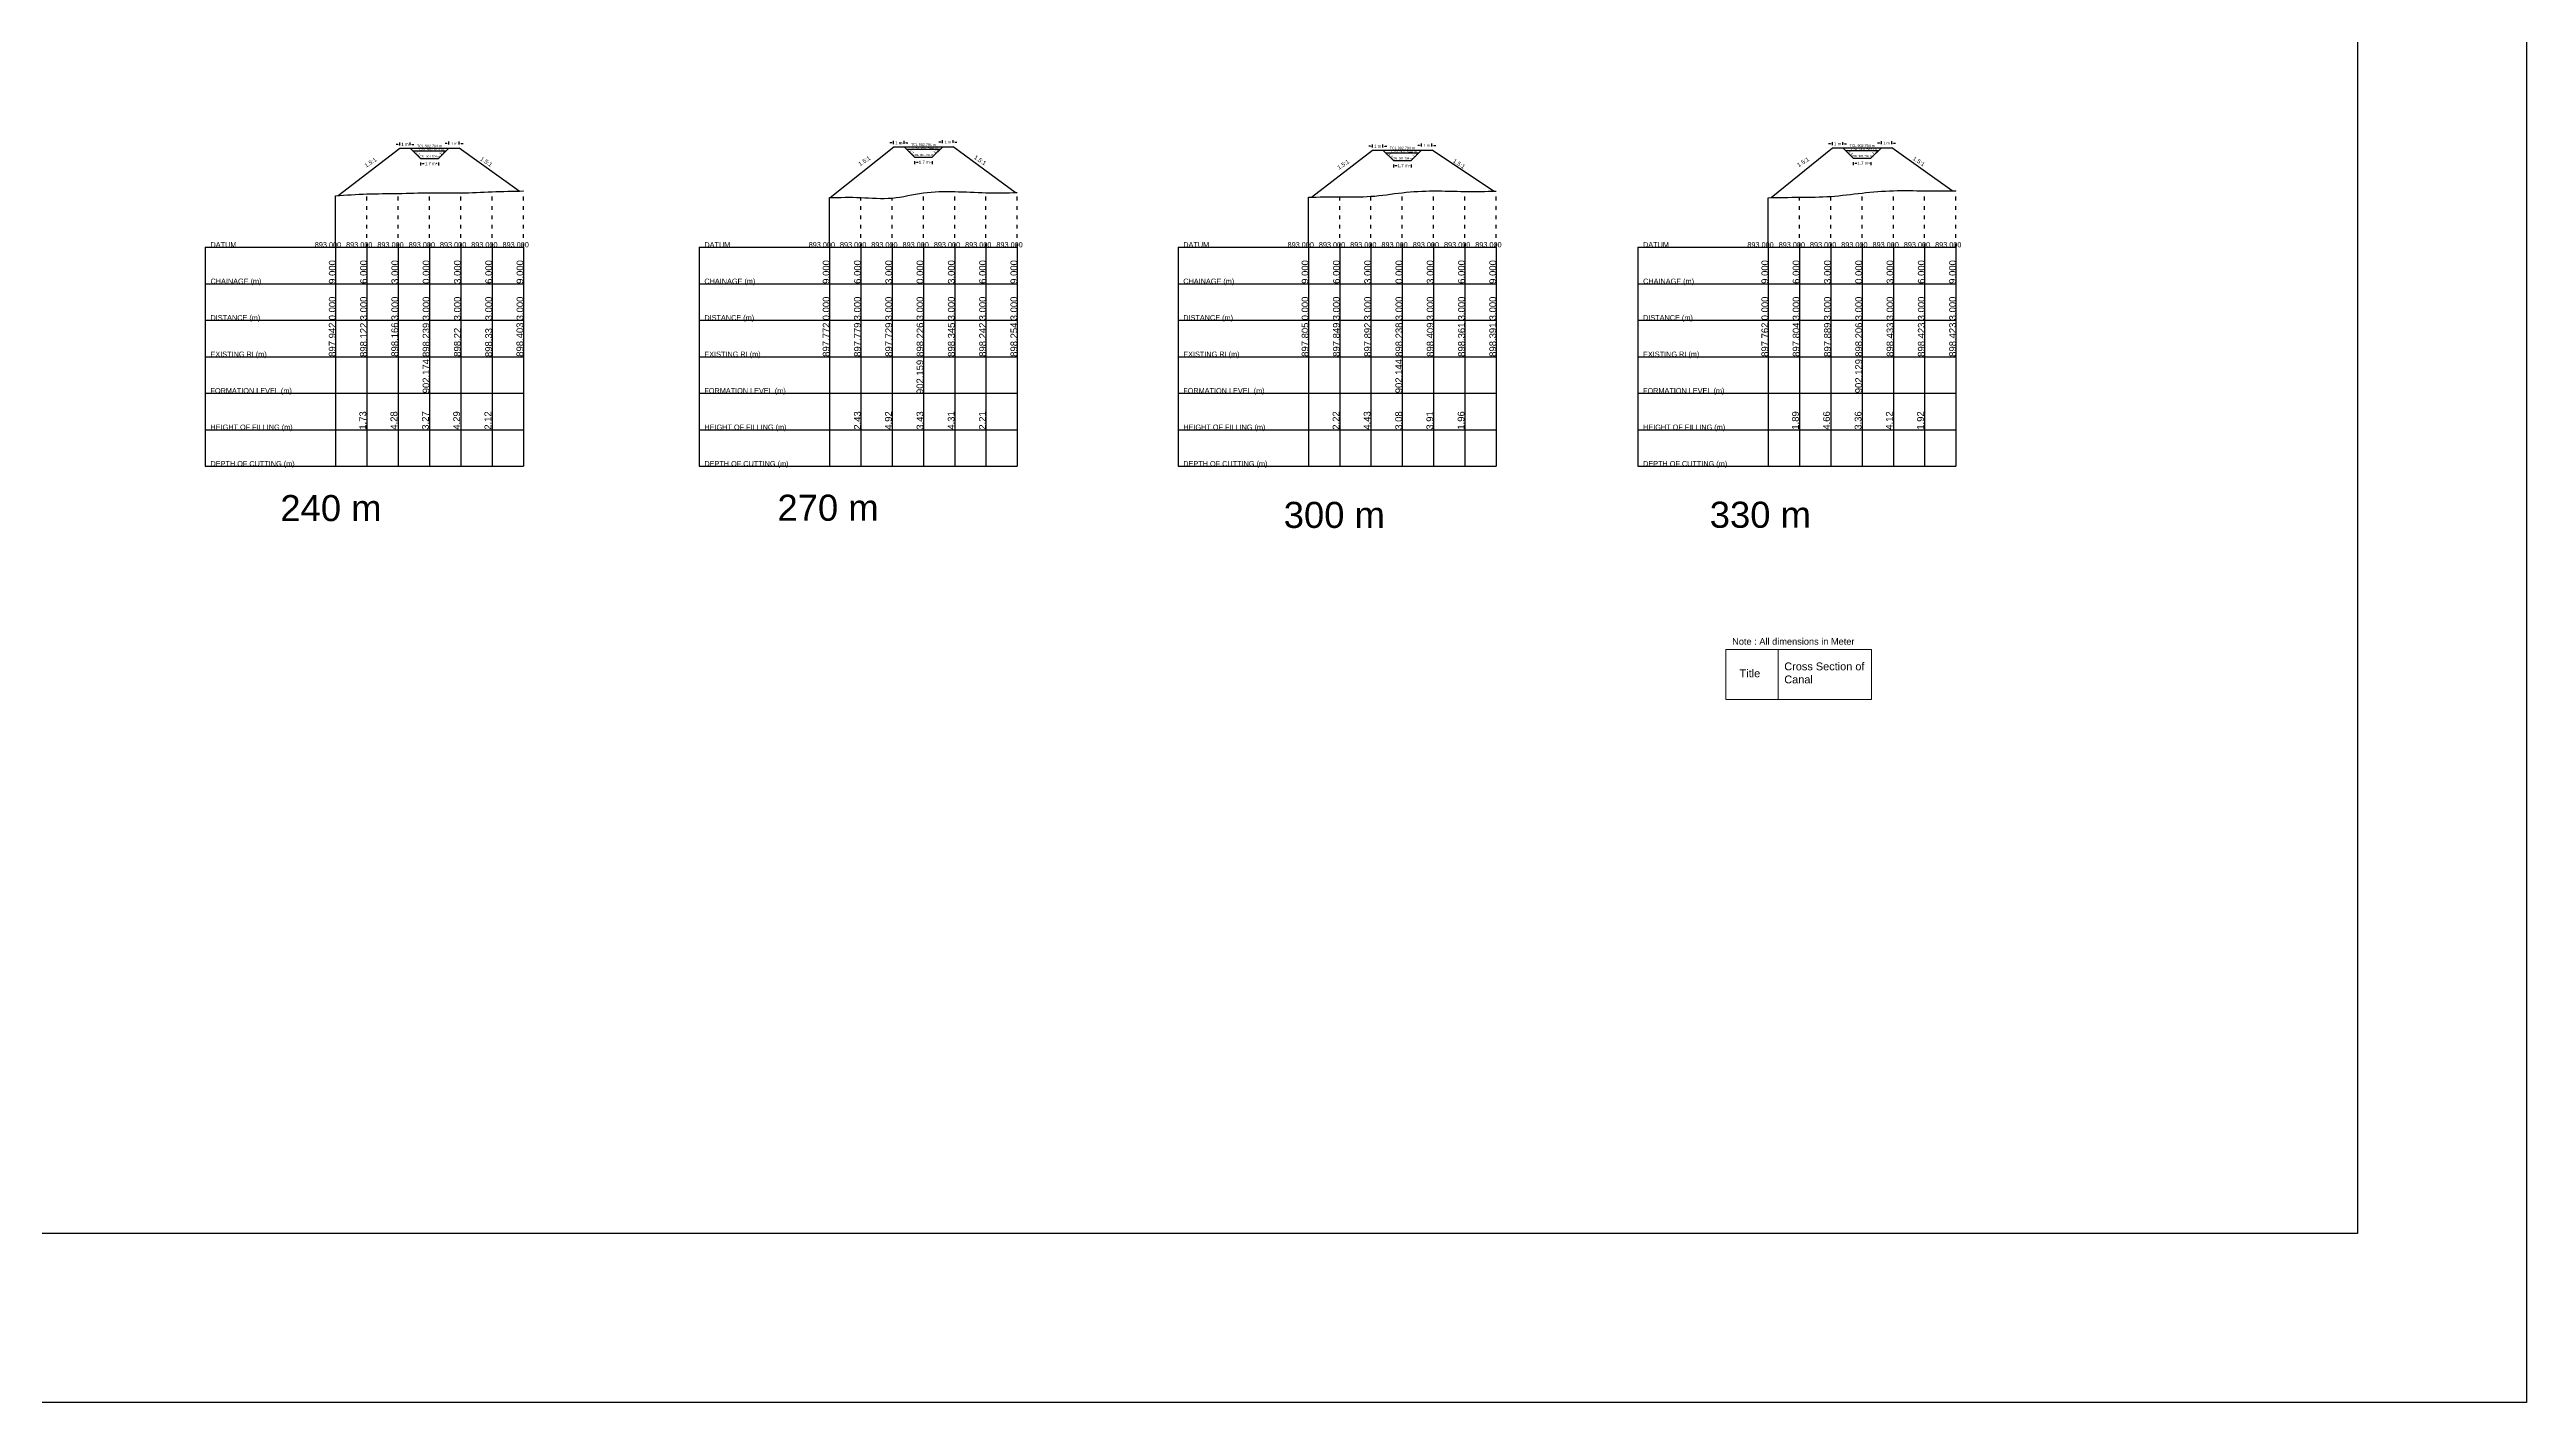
# Model space of a CAD drawing. Header units: millimetres. Extents: x 69 to 770, y 49 to 903.
# Drawn here: x 532.2 to 769.7, y 48.7 to 178.5 of the extents above; entities that cross this region are included whole.
import ezdxf

# ---------------------------------------------------------------- set-up
doc = ezdxf.new("R2010")
doc.units = ezdxf.units.MM
doc.linetypes.add('ACAD_ISO03W100', pattern=[30, 12, -18])
for name, color, linetype in [('Datum Level', 5, 'Continuous'), ('Existing RL', 84, 'Continuous'), ('General', 7, 'Continuous')]:
    doc.layers.add(name, color=color, linetype=linetype)
doc.styles.add('Annotative', font='arial.ttf')
doc.styles.get("Standard").update_dxf_attribs({"font": 'arial.ttf'})
doc.dimstyles.get("Standard").update_dxf_attribs({"dimtxt": 0.18, "dimasz": 0.18, "dimexe": 0.18, "dimexo": 0.0625, "dimgap": 0.09, "dimtad": 0, "dimtih": 1, "dimtoh": 1, "dimdec": 4, "dimzin": 0, "dimdsep": 46, "dimtxsty": 'Standard', "dimcen": 0.09, "dimadec": 0, "dimazin": 0, "dimtfac": 1, "dimtdec": 4, "dimtofl": 0, "dimtmove": 0, "dimatfit": 3, "dimfxl": 1, "dimtolj": 1, "dimtzin": 0, "dimarcsym": 0})

# ---------------------------------------------------------------- blocks, each defined once
blk = doc.blocks.new('*D38')
at = {"layer": 'Defpoints', "color": 0, "transparency": 16777216}
for p in [(565.75, 169.4), (565.75, 169.23), (566.75, 169.25)]:
    blk.add_point(p, dxfattribs=at)
at = {"layer": 'General', "color": 0, "lineweight": -2, "transparency": 16777216}
for p, q in [((565.57, 169.4), (565.39, 169.4)), ((565.75, 169.29), (565.75, 169.58)), ((566.75, 169.31), (566.75, 169.58)), ((566.93, 169.4), (567.11, 169.4))]:
    blk.add_line(p, q, dxfattribs=at)
at = {"layer": 'General', "color": 0, "transparency": 16777216}
for points in [[(565.57, 169.43), (565.57, 169.37), (565.75, 169.4)], [(566.93, 169.43), (566.93, 169.37), (566.75, 169.4)]]:
    blk.add_solid(points, dxfattribs=at)
at = {"layer": 'General', "color": 0, "lineweight": 9, "transparency": 16777216, "insert": (566.25, 169.4), "char_height": 0.3, "attachment_point": 5}
blk.add_mtext('\\A1;1 m', dxfattribs=at)
blk = doc.blocks.new('*D39')
at = {"layer": 'Defpoints', "color": 0, "transparency": 16777216}
for p in [(570.45, 169.48), (570.45, 169.31), (571.45, 169.32)]:
    blk.add_point(p, dxfattribs=at)
at = {"layer": 'General', "color": 0, "lineweight": -2, "transparency": 16777216}
for p, q in [((570.27, 169.48), (570.09, 169.48)), ((570.45, 169.37), (570.45, 169.66)), ((571.45, 169.39), (571.45, 169.66)), ((571.63, 169.48), (571.81, 169.48))]:
    blk.add_line(p, q, dxfattribs=at)
at = {"layer": 'General', "color": 0, "transparency": 16777216}
for points in [[(570.27, 169.51), (570.27, 169.45), (570.45, 169.48)], [(571.63, 169.51), (571.63, 169.45), (571.45, 169.48)]]:
    blk.add_solid(points, dxfattribs=at)
at = {"layer": 'General', "color": 0, "lineweight": 9, "transparency": 16777216, "insert": (570.95, 169.48), "char_height": 0.25, "attachment_point": 5}
blk.add_mtext('\\A1;1 m', dxfattribs=at)
blk = doc.blocks.new('*D40')
at = {"layer": 'Defpoints', "color": 0, "transparency": 16777216}
for p in [(567.75, 167.72), (569.45, 167.72), (569.45, 167.55)]:
    blk.add_point(p, dxfattribs=at)
at = {"layer": 'General', "color": 0, "lineweight": -2, "transparency": 16777216}
for p, q in [((567.75, 167.66), (567.75, 167.37)), ((567.93, 167.55), (568.09, 167.55)), ((569.27, 167.55), (569.25, 167.55)), ((569.45, 167.66), (569.45, 167.37))]:
    blk.add_line(p, q, dxfattribs=at)
at = {"layer": 'General', "color": 0, "transparency": 16777216}
for points in [[(567.93, 167.58), (567.93, 167.52), (567.75, 167.55)], [(569.27, 167.58), (569.27, 167.52), (569.45, 167.55)]]:
    blk.add_solid(points, dxfattribs=at)
at = {"layer": 'General', "color": 0, "lineweight": 9, "transparency": 16777216, "insert": (568.67, 167.55), "char_height": 0.3, "attachment_point": 5}
blk.add_mtext('\\A1;1.7 m ', dxfattribs=at)
blk = doc.blocks.new('*D41')
at = {"layer": 'Defpoints', "color": 0, "transparency": 16777216}
for p in [(613.1, 169.54), (613.1, 169.37), (614.1, 169.39)]:
    blk.add_point(p, dxfattribs=at)
at = {"layer": 'General', "color": 0, "lineweight": -2, "transparency": 16777216}
for p, q in [((612.92, 169.54), (612.74, 169.54)), ((613.1, 169.43), (613.1, 169.72)), ((614.1, 169.45), (614.1, 169.72)), ((614.28, 169.54), (614.46, 169.54))]:
    blk.add_line(p, q, dxfattribs=at)
at = {"layer": 'General', "color": 0, "transparency": 16777216}
for points in [[(612.92, 169.57), (612.92, 169.51), (613.1, 169.54)], [(614.28, 169.57), (614.28, 169.51), (614.1, 169.54)]]:
    blk.add_solid(points, dxfattribs=at)
at = {"layer": 'General', "color": 0, "lineweight": 9, "transparency": 16777216, "insert": (613.6, 169.54), "char_height": 0.3, "attachment_point": 5}
blk.add_mtext('\\A1;1 m', dxfattribs=at)
blk = doc.blocks.new('*D42')
at = {"layer": 'Defpoints', "color": 0, "transparency": 16777216}
for p in [(617.8, 169.62), (617.8, 169.45), (618.81, 169.46)]:
    blk.add_point(p, dxfattribs=at)
at = {"layer": 'General', "color": 0, "lineweight": -2, "transparency": 16777216}
for p, q in [((617.62, 169.62), (617.44, 169.62)), ((617.8, 169.51), (617.8, 169.8)), ((618.81, 169.53), (618.81, 169.8)), ((618.99, 169.62), (619.17, 169.62))]:
    blk.add_line(p, q, dxfattribs=at)
at = {"layer": 'General', "color": 0, "transparency": 16777216}
for points in [[(617.62, 169.65), (617.62, 169.59), (617.8, 169.62)], [(618.99, 169.65), (618.99, 169.59), (618.81, 169.62)]]:
    blk.add_solid(points, dxfattribs=at)
at = {"layer": 'General', "color": 0, "lineweight": 9, "transparency": 16777216, "insert": (618.3, 169.62), "char_height": 0.25, "attachment_point": 5}
blk.add_mtext('\\A1;1 m', dxfattribs=at)
blk = doc.blocks.new('*D43')
at = {"layer": 'Defpoints', "color": 0, "transparency": 16777216}
for p in [(615.1, 167.86), (616.8, 167.86), (616.8, 167.69)]:
    blk.add_point(p, dxfattribs=at)
at = {"layer": 'General', "color": 0, "lineweight": -2, "transparency": 16777216}
for p, q in [((615.1, 167.8), (615.1, 167.51)), ((615.28, 167.69), (615.45, 167.69)), ((616.62, 167.69), (616.61, 167.69)), ((616.8, 167.8), (616.8, 167.51))]:
    blk.add_line(p, q, dxfattribs=at)
at = {"layer": 'General', "color": 0, "transparency": 16777216}
for points in [[(615.28, 167.72), (615.28, 167.66), (615.1, 167.69)], [(616.62, 167.72), (616.62, 167.66), (616.8, 167.69)]]:
    blk.add_solid(points, dxfattribs=at)
at = {"layer": 'General', "color": 0, "lineweight": 9, "transparency": 16777216, "insert": (616.03, 167.69), "char_height": 0.3, "attachment_point": 5}
blk.add_mtext('\\A1;1.7 m ', dxfattribs=at)
blk = doc.blocks.new('*D44')
at = {"layer": 'Defpoints', "color": 0, "transparency": 16777216}
for p in [(659.02, 169.21), (659.02, 169.04), (660.02, 169.05)]:
    blk.add_point(p, dxfattribs=at)
at = {"layer": 'General', "color": 0, "lineweight": -2, "transparency": 16777216}
for p, q in [((658.84, 169.21), (658.66, 169.21)), ((659.02, 169.1), (659.02, 169.39)), ((660.02, 169.11), (660.02, 169.39)), ((660.2, 169.21), (660.38, 169.21))]:
    blk.add_line(p, q, dxfattribs=at)
at = {"layer": 'General', "color": 0, "transparency": 16777216}
for points in [[(658.84, 169.24), (658.84, 169.18), (659.02, 169.21)], [(660.2, 169.24), (660.2, 169.18), (660.02, 169.21)]]:
    blk.add_solid(points, dxfattribs=at)
at = {"layer": 'General', "color": 0, "lineweight": 9, "transparency": 16777216, "insert": (659.52, 169.21), "char_height": 0.3, "attachment_point": 5}
blk.add_mtext('\\A1;1 m', dxfattribs=at)
blk = doc.blocks.new('*D45')
at = {"layer": 'Defpoints', "color": 0, "transparency": 16777216}
for p in [(663.72, 169.29), (663.72, 169.11), (664.72, 169.13)]:
    blk.add_point(p, dxfattribs=at)
at = {"layer": 'General', "color": 0, "lineweight": -2, "transparency": 16777216}
for p, q in [((663.54, 169.29), (663.36, 169.29)), ((663.72, 169.18), (663.72, 169.47)), ((664.72, 169.19), (664.72, 169.47)), ((664.9, 169.29), (665.08, 169.29))]:
    blk.add_line(p, q, dxfattribs=at)
at = {"layer": 'General', "color": 0, "transparency": 16777216}
for points in [[(663.54, 169.32), (663.54, 169.26), (663.72, 169.29)], [(664.9, 169.32), (664.9, 169.26), (664.72, 169.29)]]:
    blk.add_solid(points, dxfattribs=at)
at = {"layer": 'General', "color": 0, "lineweight": 9, "transparency": 16777216, "insert": (664.22, 169.29), "char_height": 0.25, "attachment_point": 5}
blk.add_mtext('\\A1;1 m', dxfattribs=at)
blk = doc.blocks.new('*D46')
at = {"layer": 'Defpoints', "color": 0, "transparency": 16777216}
for p in [(661.02, 167.52), (662.72, 167.52), (662.72, 167.36)]:
    blk.add_point(p, dxfattribs=at)
at = {"layer": 'General', "color": 0, "lineweight": -2, "transparency": 16777216}
for p, q in [((661.02, 167.46), (661.02, 167.18)), ((661.2, 167.36), (661.37, 167.36)), ((662.54, 167.36), (662.52, 167.36)), ((662.72, 167.46), (662.72, 167.18))]:
    blk.add_line(p, q, dxfattribs=at)
at = {"layer": 'General', "color": 0, "transparency": 16777216}
for points in [[(661.2, 167.39), (661.2, 167.33), (661.02, 167.36)], [(662.54, 167.39), (662.54, 167.33), (662.72, 167.36)]]:
    blk.add_solid(points, dxfattribs=at)
at = {"layer": 'General', "color": 0, "lineweight": 9, "transparency": 16777216, "insert": (661.95, 167.36), "char_height": 0.3, "attachment_point": 5}
blk.add_mtext('\\A1;1.7 m ', dxfattribs=at)
blk = doc.blocks.new('*D47')
at = {"layer": 'Defpoints', "color": 0, "transparency": 16777216}
for p in [(703.11, 169.44), (703.11, 169.27), (704.11, 169.28)]:
    blk.add_point(p, dxfattribs=at)
at = {"layer": 'General', "color": 0, "lineweight": -2, "transparency": 16777216}
for p, q in [((702.93, 169.44), (702.75, 169.44)), ((703.11, 169.33), (703.11, 169.62)), ((704.11, 169.35), (704.11, 169.62)), ((704.29, 169.44), (704.47, 169.44))]:
    blk.add_line(p, q, dxfattribs=at)
at = {"layer": 'General', "color": 0, "transparency": 16777216}
for points in [[(702.93, 169.47), (702.93, 169.41), (703.11, 169.44)], [(704.29, 169.47), (704.29, 169.41), (704.11, 169.44)]]:
    blk.add_solid(points, dxfattribs=at)
at = {"layer": 'General', "color": 0, "lineweight": 9, "transparency": 16777216, "insert": (703.61, 169.44), "char_height": 0.3, "attachment_point": 5}
blk.add_mtext('\\A1;1 m', dxfattribs=at)
blk = doc.blocks.new('*D48')
at = {"layer": 'Defpoints', "color": 0, "transparency": 16777216}
for p in [(707.81, 169.52), (707.81, 169.35), (708.81, 169.36)]:
    blk.add_point(p, dxfattribs=at)
at = {"layer": 'General', "color": 0, "lineweight": -2, "transparency": 16777216}
for p, q in [((707.63, 169.52), (707.45, 169.52)), ((707.81, 169.41), (707.81, 169.7)), ((708.81, 169.42), (708.81, 169.7)), ((708.99, 169.52), (709.17, 169.52))]:
    blk.add_line(p, q, dxfattribs=at)
at = {"layer": 'General', "color": 0, "transparency": 16777216}
for points in [[(707.63, 169.55), (707.63, 169.49), (707.81, 169.52)], [(708.99, 169.55), (708.99, 169.49), (708.81, 169.52)]]:
    blk.add_solid(points, dxfattribs=at)
at = {"layer": 'General', "color": 0, "lineweight": 9, "transparency": 16777216, "insert": (708.31, 169.52), "char_height": 0.25, "attachment_point": 5}
blk.add_mtext('\\A1;1 m', dxfattribs=at)
blk = doc.blocks.new('*D49')
at = {"layer": 'Defpoints', "color": 0, "transparency": 16777216}
for p in [(705.11, 167.76), (706.81, 167.76), (706.81, 167.59)]:
    blk.add_point(p, dxfattribs=at)
at = {"layer": 'General', "color": 0, "lineweight": -2, "transparency": 16777216}
for p, q in [((705.11, 167.69), (705.11, 167.41)), ((705.29, 167.59), (705.46, 167.59)), ((706.63, 167.59), (706.61, 167.59)), ((706.81, 167.69), (706.81, 167.41))]:
    blk.add_line(p, q, dxfattribs=at)
at = {"layer": 'General', "color": 0, "transparency": 16777216}
for points in [[(705.29, 167.62), (705.29, 167.56), (705.11, 167.59)], [(706.63, 167.62), (706.63, 167.56), (706.81, 167.59)]]:
    blk.add_solid(points, dxfattribs=at)
at = {"layer": 'General', "color": 0, "lineweight": 9, "transparency": 16777216, "insert": (706.03, 167.59), "char_height": 0.3, "attachment_point": 5}
blk.add_mtext('\\A1;1.7 m ', dxfattribs=at)

msp = doc.modelspace()

# ---------------------------------------------------------------- linework, layer by layer
at = {"layer": 'Datum Level'}
for points in [[(547.09885, 159.52187), (562.59885, 159.52187), (565.59885, 159.52187), (568.59885, 159.52187), (571.59885, 159.52187), (574.59885, 159.52187), (577.59885, 159.52187)], [(594.45477, 159.52187), (609.95477, 159.52187), (612.95477, 159.52187), (615.95477, 159.52187), (618.95477, 159.52187), (621.95477, 159.52187), (624.95477, 159.52187)], [(640.37396, 159.52187), (655.87396, 159.52187), (658.87396, 159.52187), (661.87396, 159.52187), (664.87396, 159.52187), (667.87396, 159.52187), (670.87396, 159.52187)], [(684.46201, 159.52187), (699.96201, 159.52187), (702.96201, 159.52187), (705.96201, 159.52187), (708.96201, 159.52187), (711.96201, 159.52187), (714.96201, 159.52187)]]:
    msp.add_lwpolyline(points, dxfattribs=at)
at = {"layer": 'Existing RL'}
for points in [[(559.59885, 164.46387), (562.59885, 164.64387), (565.59885, 164.68787), (568.59885, 164.76087), (571.59885, 164.74187), (574.59885, 164.85187), (577.59885, 164.92487)], [(606.95477, 164.29387), (609.95477, 164.30087), (612.95477, 164.25087), (615.95477, 164.74787), (618.95477, 164.86687), (621.95477, 164.76387), (624.95477, 164.77587)], [(652.87396, 164.32687), (655.87396, 164.37087), (658.87396, 164.41387), (661.87396, 164.75987), (664.87396, 164.93087), (667.87396, 164.88287), (670.87396, 164.91287)]]:
    msp.add_spline(points, degree=3, dxfattribs=at)
msp.add_open_spline([(696.96201, 164.28387), (697.96169, 164.29969), (699.96134, 164.33134), (702.97198, 164.34605), (705.95647, 164.75185), (708.95764, 165.01212), (711.83897, 164.93153), (713.7155, 164.93815), (714.59206, 164.94283)], degree=3, knots=[0, 0, 0, 0, 3.000293986, 6.001497911, 9.018199586, 12.026775495, 15.026792162, 17.656798581, 17.656798581, 17.656798581, 17.656798581], dxfattribs=at)
at = {"layer": 'General', "linetype": 'ACAD_ISO03W100', "ltscale": 0.9}
for p, q in [((559.82941, 164.48084), (565.74885, 169.03426)), ((571.44885, 169.03426), (571.44885, 169.03426)), ((577.21142, 164.91814), (571.44885, 169.03426)), ((607.00483, 164.29498), (613.10477, 169.17494)), ((624.74803, 164.77252), (618.80477, 169.17494)), ((653.16594, 164.33346), (659.02396, 168.83963)), ((697.22848, 164.28808), (703.11201, 169.07144)), ((714.59206, 164.94283), (708.81201, 169.07144))]:
    msp.add_line(p, q, dxfattribs=at)
at = {"layer": 'General'}
for p, q in [((565.74885, 169.03426), (566.74885, 169.03426)), ((567.74885, 168.03426), (566.74885, 169.03426)), ((566.74885, 169.03426), (570.44885, 169.03426)), ((566.99885, 168.78426), (570.19885, 168.78426)), ((570.44885, 169.03426), (569.44885, 168.03426)), ((570.44885, 169.03426), (571.44885, 169.03426)), ((613.10477, 169.17494), (614.10477, 169.17494)), ((615.10477, 168.17494), (614.10477, 169.17494)), ((614.10477, 169.17494), (617.80477, 169.17494)), ((614.35477, 168.92494), (617.55477, 168.92494)), ((617.80477, 169.17494), (616.80477, 168.17494)), ((617.80477, 169.17494), (618.80477, 169.17494)), ((659.02396, 168.83963), (660.02396, 168.83963)), ((661.02396, 167.83963), (660.02396, 168.83963)), ((660.02396, 168.83963), (663.72396, 168.83963)), ((663.72396, 168.83963), (662.72396, 167.83963)), ((663.72396, 168.83963), (664.72396, 168.83963)), ((670.62185, 164.9077), (664.72396, 168.83963)), ((703.11201, 169.07144), (704.11201, 169.07144)), ((705.11201, 168.07144), (704.11201, 169.07144)), ((704.11201, 169.07144), (707.81201, 169.07144)), ((704.36201, 168.82144), (707.56201, 168.82144)), ((707.81201, 169.07144), (706.81201, 168.07144)), ((707.81201, 169.07144), (708.81201, 169.07144)), ((567.74885, 168.03426), (569.44885, 168.03426)), ((615.10477, 168.17494), (616.80477, 168.17494)), ((660.27396, 168.58963), (663.47396, 168.58963)), ((661.02396, 167.83963), (662.72396, 167.83963)), ((705.11201, 168.07144), (706.81201, 168.07144)), ((705.96201, 168.07144), (705.96201, 168.07144)), ((559.59885, 159.52187), (559.59885, 164.46387)), ((606.95477, 159.52187), (606.95477, 164.29387)), ((652.87396, 159.52187), (652.87396, 164.32687)), ((696.96201, 159.52187), (696.96201, 164.28387)), ((547.09885, 159.52187), (547.09885, 138.52187)), ((559.59885, 159.52187), (559.59885, 138.52187)), ((559.59885, 159.52187), (559.59885, 138.52187)), ((562.59885, 159.52187), (562.59885, 138.52187)), ((565.59885, 159.52187), (565.59885, 138.52187)), ((568.59885, 159.52187), (568.59885, 138.52187)), ((571.59885, 159.52187), (571.59885, 138.52187)), ((574.59885, 159.52187), (574.59885, 138.52187)), ((577.59885, 159.52187), (577.59885, 138.52187)), ((594.45477, 159.52187), (594.45477, 138.52187)), ((606.95477, 159.52187), (606.95477, 138.52187)), ((606.95477, 159.52187), (606.95477, 138.52187)), ((609.95477, 159.52187), (609.95477, 138.52187)), ((612.95477, 159.52187), (612.95477, 138.52187)), ((615.95477, 159.52187), (615.95477, 138.52187)), ((618.95477, 159.52187), (618.95477, 138.52187)), ((621.95477, 159.52187), (621.95477, 138.52187)), ((624.95477, 159.52187), (624.95477, 138.52187)), ((640.37396, 159.52187), (640.37396, 138.52187)), ((652.87396, 159.52187), (652.87396, 138.52187)), ((652.87396, 159.52187), (652.87396, 138.52187)), ((655.87396, 159.52187), (655.87396, 138.52187)), ((658.87396, 159.52187), (658.87396, 138.52187)), ((661.87396, 159.52187), (661.87396, 138.52187)), ((664.87396, 159.52187), (664.87396, 138.52187)), ((667.87396, 159.52187), (667.87396, 138.52187)), ((670.87396, 159.52187), (670.87396, 138.52187)), ((684.46201, 159.52187), (684.46201, 138.52187)), ((696.96201, 159.52187), (696.96201, 138.52187)), ((696.96201, 159.52187), (696.96201, 138.52187)), ((699.96201, 159.52187), (699.96201, 138.52187)), ((702.96201, 159.52187), (702.96201, 138.52187)), ((705.96201, 159.52187), (705.96201, 138.52187)), ((708.96201, 159.52187), (708.96201, 138.52187)), ((711.96201, 159.52187), (711.96201, 138.52187)), ((714.96201, 159.52187), (714.96201, 138.52187)), ((547.09885, 156.02187), (577.59885, 156.02187)), ((547.09885, 156.02187), (577.59885, 156.02187)), ((594.45477, 156.02187), (624.95477, 156.02187)), ((640.37396, 156.02187), (670.87396, 156.02187)), ((684.46201, 156.02187), (714.96201, 156.02187)), ((547.09885, 152.52187), (577.59885, 152.52187)), ((594.45477, 152.52187), (624.95477, 152.52187)), ((640.37396, 152.52187), (670.87396, 152.52187)), ((684.46201, 152.52187), (714.96201, 152.52187)), ((547.09885, 149.02187), (577.59885, 149.02187)), ((594.45477, 149.02187), (624.95477, 149.02187)), ((640.37396, 149.02187), (670.87396, 149.02187)), ((684.46201, 149.02187), (714.96201, 149.02187)), ((547.09885, 145.52187), (577.59885, 145.52187)), ((594.45477, 145.52187), (624.95477, 145.52187)), ((640.37396, 145.52187), (670.87396, 145.52187)), ((684.46201, 145.52187), (714.96201, 145.52187)), ((547.09885, 142.02187), (577.59885, 142.02187)), ((594.45477, 142.02187), (624.95477, 142.02187)), ((640.37396, 142.02187), (670.87396, 142.02187)), ((684.46201, 142.02187), (714.96201, 142.02187)), ((547.09885, 138.52187), (577.59885, 138.52187)), ((594.45477, 138.52187), (624.95477, 138.52187)), ((640.37396, 138.52187), (670.87396, 138.52187)), ((684.46201, 138.52187), (714.96201, 138.52187))]:
    msp.add_line(p, q, dxfattribs=at)
at = {"layer": 'General', "linetype": 'ACAD_ISO03W100', "ltscale": 0.03}
for p, q in [((562.59884, 159.52188), (562.59884, 164.64387)), ((565.59884, 159.52188), (565.59884, 164.68787)), ((568.59884, 159.52188), (568.59884, 164.76087)), ((571.59884, 159.52188), (571.59884, 164.74187)), ((574.59884, 159.52188), (574.59884, 164.85187)), ((577.59885, 159.52187), (577.59885, 164.92487)), ((609.95476, 159.52188), (609.95476, 164.30087)), ((612.95476, 159.52188), (612.95476, 164.25087)), ((615.95476, 159.52188), (615.95476, 164.74787)), ((618.95476, 159.52188), (618.95476, 164.86687)), ((621.95476, 159.52188), (621.95476, 164.76387)), ((624.95477, 159.52187), (624.95477, 164.77587)), ((655.87396, 159.52188), (655.87396, 164.37087)), ((658.87396, 159.52188), (658.87396, 164.41387)), ((661.87396, 159.52188), (661.87396, 164.75987)), ((664.87396, 159.52188), (664.87396, 164.93087)), ((667.87396, 159.52188), (667.87396, 164.88287)), ((670.87396, 159.52188), (670.87396, 164.91287)), ((699.962, 159.52188), (699.962, 164.32587)), ((702.962, 159.52188), (702.962, 164.41087)), ((705.962, 159.52188), (705.962, 164.72787)), ((708.962, 159.52188), (708.962, 164.95487)), ((711.962, 159.52188), (711.962, 164.94487)), ((714.96201, 159.52187), (714.96201, 164.94283))]:
    msp.add_line(p, q, dxfattribs=at)
at = {"layer": 'General', "color": 85, "linetype": 'ACAD_ISO03W100', "ltscale": 0.9, "true_color": 0x58ba48}
msp.add_line((714.59206, 164.94283), (714.96201, 164.94283), dxfattribs=at)
at = {"layer": 'General', "lineweight": 9}
for p, q in [((692.9117, 119.98483), (692.9117, 120.95245)), ((692.9117, 120.95245), (706.87115, 120.95245)), ((692.9117, 119.98483), (692.9117, 116.16609)), ((697.91172, 120.95245), (697.91172, 116.16609)), ((706.87115, 120.95245), (706.87115, 116.16609)), ((692.9117, 116.16609), (702.91174, 116.16609)), ((692.9117, 116.16609), (706.87115, 116.16609))]:
    msp.add_line(p, q, dxfattribs=at)
at = {"layer": 'General', "ltscale": 0.9}
for points in [[(68.59243, 567.76899), (769.66621, 567.76899), (769.66621, 48.73403), (68.59243, 48.73403)], [(84.8064, 551.55502), (753.45225, 551.55502), (753.45225, 64.94799), (84.8064, 64.94799)]]:
    msp.add_lwpolyline(points, close=True, dxfattribs=at)

# ---------------------------------------------------------------- texts
at = {"char_height": 2.5, "attachment_point": 1}
for s, insert in [('240 m', (554.29536, 135.76377)), ('270 m', (601.95988, 135.79896)), ('300 m', (650.50397, 135.10914)), ('330 m', (691.35359, 135.12556))]:
    msp.add_mtext_dynamic_manual_height_columns(s, width=15.2545222, gutter_width=2.5, heights=[0], dxfattribs=dict(at, insert=insert))
at = {"layer": 'General', "style": 'Annotative'}
for s, p in [('DATUM', (547.59885, 159.52187)), ('893.000', (557.59885, 159.52187)), ('893.000', (560.59885, 159.52187)), ('893.000', (563.59885, 159.52187)), ('893.000', (566.59885, 159.52187)), ('893.000', (569.59885, 159.52187)), ('893.000', (572.59885, 159.52187)), ('893.000', (575.59885, 159.52187)), ('DATUM', (594.95477, 159.52187)), ('893.000', (604.95477, 159.52187)), ('893.000', (607.95477, 159.52187)), ('893.000', (610.95477, 159.52187)), ('893.000', (613.95477, 159.52187)), ('893.000', (616.95477, 159.52187)), ('893.000', (619.95477, 159.52187)), ('893.000', (622.95477, 159.52187)), ('DATUM', (640.87396, 159.52187)), ('893.000', (650.87396, 159.52187)), ('893.000', (653.87396, 159.52187)), ('893.000', (656.87396, 159.52187)), ('893.000', (659.87396, 159.52187)), ('893.000', (662.87396, 159.52187)), ('893.000', (665.87396, 159.52187)), ('893.000', (668.87396, 159.52187)), ('DATUM', (684.96201, 159.52187)), ('893.000', (694.96201, 159.52187)), ('893.000', (697.96201, 159.52187)), ('893.000', (700.96201, 159.52187)), ('893.000', (703.96201, 159.52187)), ('893.000', (706.96201, 159.52187)), ('893.000', (709.96201, 159.52187)), ('893.000', (712.96201, 159.52187)), ('CHAINAGE (m)', (547.59885, 156.02187)), ('CHAINAGE (m)', (594.95477, 156.02187)), ('CHAINAGE (m)', (640.87396, 156.02187)), ('CHAINAGE (m)', (684.96201, 156.02187)), ('DISTANCE (m)', (547.59885, 152.52187)), ('DISTANCE (m)', (594.95477, 152.52187)), ('DISTANCE (m)', (640.87396, 152.52187)), ('DISTANCE (m)', (684.96201, 152.52187)), ('EXISTING RL(m)', (547.59885, 149.02187)), ('EXISTING RL(m)', (594.95477, 149.02187)), ('EXISTING RL(m)', (640.87396, 149.02187)), ('EXISTING RL(m)', (684.96201, 149.02187)), ('FORMATION LEVEL (m)', (547.59885, 145.52187)), ('FORMATION LEVEL (m)', (594.95477, 145.52187)), ('FORMATION LEVEL (m)', (640.87396, 145.52187)), ('FORMATION LEVEL (m)', (684.96201, 145.52187)), ('HEIGHT OF FILLING (m)', (547.59885, 142.02187)), ('HEIGHT OF FILLING (m)', (594.95477, 142.02187)), ('HEIGHT OF FILLING (m)', (640.87396, 142.02187)), ('HEIGHT OF FILLING (m)', (684.96201, 142.02187)), ('DEPTH OF CUTTING (m)', (547.59885, 138.52187)), ('DEPTH OF CUTTING (m)', (594.95477, 138.52187)), ('DEPTH OF CUTTING (m)', (640.87396, 138.52187)), ('DEPTH OF CUTTING (m)', (684.96201, 138.52187))]:
    msp.add_text(s, height=0.5, dxfattribs=at).set_placement(p)
for s, p in [('9.000', (559.59885, 156.02187)), ('6.000', (562.59885, 156.02187)), ('3.000', (565.59885, 156.02187)), ('0.000', (568.59885, 156.02187)), ('3.000', (571.59885, 156.02187)), ('6.000', (574.59885, 156.02187)), ('9.000', (577.59885, 156.02187)), ('9.000', (606.95477, 156.02187)), ('6.000', (609.95477, 156.02187)), ('3.000', (612.95477, 156.02187)), ('0.000', (615.95477, 156.02187)), ('3.000', (618.95477, 156.02187)), ('6.000', (621.95477, 156.02187)), ('9.000', (624.95477, 156.02187)), ('9.000', (652.87396, 156.02187)), ('6.000', (655.87396, 156.02187)), ('3.000', (658.87396, 156.02187)), ('0.000', (661.87396, 156.02187)), ('3.000', (664.87396, 156.02187)), ('6.000', (667.87396, 156.02187)), ('9.000', (670.87396, 156.02187)), ('9.000', (696.96201, 156.02187)), ('6.000', (699.96201, 156.02187)), ('3.000', (702.96201, 156.02187)), ('0.000', (705.96201, 156.02187)), ('3.000', (708.96201, 156.02187)), ('6.000', (711.96201, 156.02187)), ('9.000', (714.96201, 156.02187)), ('0.000', (559.59885, 152.52187)), ('3.000', (562.59885, 152.52187)), ('3.000', (565.59885, 152.52187)), ('3.000', (568.59885, 152.52187)), ('3.000', (571.59885, 152.52187)), ('3.000', (574.59885, 152.52187)), ('3.000', (577.59885, 152.52187)), ('0.000', (606.95477, 152.52187)), ('3.000', (609.95477, 152.52187)), ('3.000', (612.95477, 152.52187)), ('3.000', (615.95477, 152.52187)), ('3.000', (618.95477, 152.52187)), ('3.000', (621.95477, 152.52187)), ('3.000', (624.95477, 152.52187)), ('0.000', (652.87396, 152.52187)), ('3.000', (655.87396, 152.52187)), ('3.000', (658.87396, 152.52187)), ('3.000', (661.87396, 152.52187)), ('3.000', (664.87396, 152.52187)), ('3.000', (667.87396, 152.52187)), ('3.000', (670.87396, 152.52187)), ('0.000', (696.96201, 152.52187)), ('3.000', (699.96201, 152.52187)), ('3.000', (702.96201, 152.52187)), ('3.000', (705.96201, 152.52187)), ('3.000', (708.96201, 152.52187)), ('3.000', (711.96201, 152.52187)), ('3.000', (714.96201, 152.52187)), ('897.942', (559.594, 149.02187)), ('898.122', (562.59562, 149.0105)), ('898.166', (565.59105, 149.03187)), ('898.239', (568.59093, 149.00426)), ('898.403', (577.58935, 149.02787)), ('897.772', (606.95477, 149.02187)), ('897.779', (609.95477, 149.02187)), ('897.729', (612.95477, 149.02187)), ('898.226', (615.95477, 149.02187)), ('898.345', (618.95477, 149.02187)), ('898.242', (621.95477, 149.02187)), ('898.254', (624.95477, 149.02187)), ('897.805', (652.87396, 149.02187)), ('897.849', (655.87396, 149.02187)), ('897.892', (658.87396, 149.02187)), ('898.238', (661.87396, 149.02187)), ('898.409', (664.87396, 149.02187)), ('898.361', (667.87396, 149.02187)), ('898.391', (670.87396, 149.02187)), ('897.762', (696.96201, 149.02187)), ('897.804', (699.96201, 149.02187)), ('897.889', (702.96201, 149.02187)), ('898.206', (705.96201, 149.02187)), ('898.433', (708.96201, 149.02187)), ('898.423', (711.96201, 149.02187)), ('898.423', (714.96201, 149.02187)), ('898.22', (571.59036, 149.02787)), ('898.33', (574.58741, 149.00175)), ('902.174', (568.59057, 145.52187)), ('902.159', (615.94554, 145.45235)), ('902.144', (661.86181, 145.52786)), ('902.129', (705.95312, 145.52786)), ('1.73', (562.52844, 142.03253)), ('4.28', (565.50888, 142.03253)), ('3.27', (568.53393, 142.02787)), ('4.29', (571.52496, 142.03253)), ('2.12', (574.51997, 142.03253)), ('2.43', (609.94607, 142.03253)), ('4.92', (612.92651, 142.03253)), ('3.43', (615.95156, 142.02787)), ('4.31', (618.94259, 142.03253)), ('2.21', (621.9376, 142.03253)), ('2.22', (655.84554, 142.03253)), ('4.43', (658.82599, 142.03253)), ('3.08', (661.85104, 142.02787)), ('3.91', (664.84207, 142.03253)), ('1.96', (667.83708, 142.03253)), ('1.89', (699.89822, 142.03253)), ('4.66', (702.87867, 142.03253)), ('3.36', (705.90372, 142.02787)), ('4.12', (708.89475, 142.03253)), ('1.92', (711.88976, 142.03253))]:
    msp.add_text(s, height=0.65, rotation=90, dxfattribs=at).set_placement(p)
at = {"layer": 'General', "linetype": 'ACAD_ISO03W100', "ltscale": 0.9, "char_height": 0.25, "width": 1.2140988, "attachment_point": 1, "style": 'Annotative'}
for insert, rotation in [((567.40427, 168.78426), 315.733035), ((569.52058, 168.52268), 44.5416782), ((614.76019, 168.92494), 315.733035), ((616.8765, 168.66336), 44.5416782), ((704.76744, 168.82144), 315.733035), ((706.88374, 168.55986), 44.5416782), ((660.67939, 168.58963), 315.733035), ((662.79569, 168.32805), 44.5416782)]:
    msp.add_mtext('1:1', dxfattribs=dict(at, insert=insert, rotation=rotation))
at = {"layer": 'General', "color": 8, "char_height": 0.25, "width": 2.7480223, "attachment_point": 1, "style": 'Annotative'}
for insert in [(567.40054, 169.36039), (614.75646, 169.50107), (660.67565, 169.16576), (704.7637, 169.39757)]:
    msp.add_mtext('TCL 902.794 m', dxfattribs=dict(at, insert=insert))
at = {"layer": 'General', "color": 4, "char_height": 0.25, "width": 2.588053, "attachment_point": 1, "style": 'Annotative'}
for insert in [(567.56388, 169.03426), (614.9198, 169.17494), (660.83899, 168.83963), (704.92704, 169.07144)]:
    msp.add_mtext('CSL 902.544 m', dxfattribs=dict(at, insert=insert))
at = {"layer": 'General', "linetype": 'ACAD_ISO03W100', "ltscale": 0.9, "char_height": 0.4, "width": 1.2140988, "attachment_point": 1, "line_spacing_factor": 0.4, "style": 'Annotative'}
for insert, rotation in [((562.31285, 167.48809), 33.3678562), ((573.63614, 168.24137), 326.7719763), ((609.66877, 167.62876), 33.3678562), ((620.99206, 168.38204), 326.7719763), ((655.58796, 167.29345), 33.3678562), ((666.91125, 168.04673), 326.7719763), ((699.67601, 167.52526), 33.3678562), ((710.9993, 168.27855), 326.7719763)]:
    msp.add_mtext('1.5:1', dxfattribs=dict(at, insert=insert, rotation=rotation))
at = {"layer": 'General', "color": 1, "char_height": 0.2, "width": 2.1068767, "attachment_point": 1, "style": 'Annotative'}
for insert in [(567.64567, 168.34088), (615.00159, 168.48155), (660.92078, 168.14624), (705.00883, 168.37805)]:
    msp.add_mtext('CBL 901.794 m', dxfattribs=dict(at, insert=insert))
at = {"layer": 'General', "lineweight": 18, "insert": (693.50642, 122.04036), "char_height": 0.6322145, "attachment_point": 1}
msp.add_mtext_dynamic_manual_height_columns('Note : All dimensions in Meter', width=12.4538644, gutter_width=0.68719, heights=[0], dxfattribs=at)
at = {"layer": 'General', "lineweight": 9, "char_height": 0.75, "attachment_point": 1}
for s, width, insert in [('Title', 1.5503522, (694.21583, 119.04064)), ('Cross Section of Canal', 10.0777366, (698.50236, 119.70668))]:
    msp.add_mtext_dynamic_manual_height_columns(s, width=width, gutter_width=2.5, heights=[0], dxfattribs=dict(at, insert=insert))

# ---------------------------------------------------------------- dimensions: what is measured, and where the dimension line sits
at = {"layer": 'General', "lineweight": 9}
for base, p1, p2, text, override, picture, middle in [((565.74852, 169.40186), (566.74885, 169.24533), (565.74852, 169.22996), '1 m', {"dimtxt": 0.3}, '*D38', (566.24869, 169.40186)), ((570.44883, 169.48015), (571.44916, 169.32362), (570.44883, 169.30825), '1 m', {"dimtxt": 0.25}, '*D39', (570.949, 169.48015)), ((613.10444, 169.54253), (614.10477, 169.38601), (613.10444, 169.37063), '1 m', {"dimtxt": 0.3}, '*D41', (613.60461, 169.54253)), ((617.80475, 169.62082), (618.80508, 169.4643), (617.80475, 169.44892), '1 m', {"dimtxt": 0.25}, '*D42', (618.30492, 169.62082)), ((659.02364, 169.20722), (660.02396, 169.0507), (659.02364, 169.03533), '1 m', {"dimtxt": 0.3}, '*D44', (659.5238, 169.20722)), ((663.72395, 169.28551), (664.72427, 169.12899), (663.72395, 169.11362), '1 m', {"dimtxt": 0.25}, '*D45', (664.22411, 169.28551)), ((703.11168, 169.43903), (704.11201, 169.28251), (703.11168, 169.26714), '1 m', {"dimtxt": 0.3}, '*D47', (703.61185, 169.43903)), ((707.81199, 169.51732), (708.81232, 169.3608), (707.81199, 169.34543), '1 m', {"dimtxt": 0.25}, '*D48', (708.31216, 169.51732)), ((569.44885, 167.55405), (567.74885, 167.71955), (569.44885, 167.71955), '1.7 m ', {"dimtxt": 0.3}, '*D40', (568.67172, 167.55405)), ((616.80477, 167.69473), (615.10477, 167.86023), (616.80477, 167.86023), '1.7 m ', {"dimtxt": 0.3}, '*D43', (616.02764, 167.69473)), ((662.72396, 167.35942), (661.02396, 167.52492), (662.72396, 167.52492), '1.7 m ', {"dimtxt": 0.3}, '*D46', (661.94683, 167.35942)), ((706.81201, 167.59123), (705.11201, 167.75673), (706.81201, 167.75673), '1.7 m ', {"dimtxt": 0.3}, '*D49', (706.03488, 167.59123))]:
    dim = msp.add_linear_dim(base=base, p1=p1, p2=p2, text=text, dimstyle='Standard', override=override, dxfattribs=at)
    dim.commit()
    dim.dimension.update_dxf_attribs({"geometry": picture, "text_midpoint": middle, "dimtype": 160})

doc.saveas('drawing.dxf')
